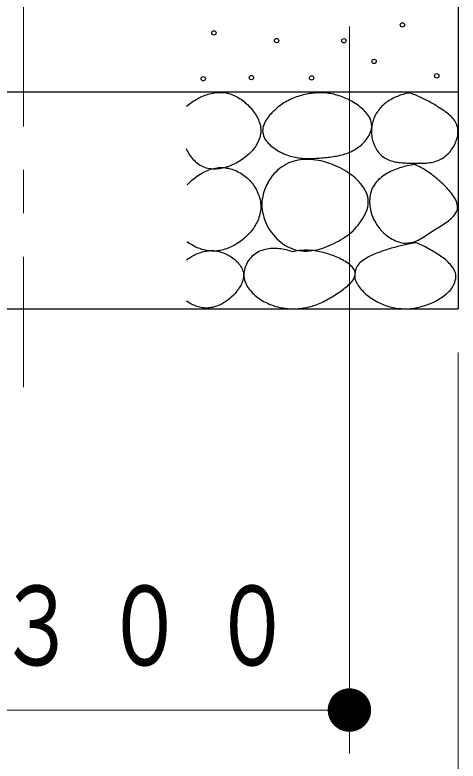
# Model space of a CAD drawing. Units: millimetres on the paper, scale 1:20. Extents: x -365 to 10, y -38 to 257.
# Drawn here: x -155.11 to -144.91, y 76.03 to 93.21 of the extents above; entities that cross this region are included whole.
import ezdxf

# ---------------------------------------------------------------- set-up
doc = ezdxf.new("R2010")
doc.units = ezdxf.units.MM
doc.linetypes.add('USER2', pattern=[6, 3, -1, 1, -1])
doc.layers.add('LY_1', color=7, linetype='Continuous', lineweight=13)
doc.styles.add('ＭＳ ゴシック', font='')
doc.styles.get('ＭＳ ゴシック').set_extended_font_data('MS Gothic')

# ---------------------------------------------------------------- blocks, each defined once
blk = doc.blocks.new('filled_dot')
at = {"color": 0, "linetype": 'Continuous', "lineweight": -2, "const_width": 1.25}
blk.add_lwpolyline([(-0.625, 0, 1), (0.625, 0, 1)], format="xyb", close=True, dxfattribs=at)

msp = doc.modelspace()

# ---------------------------------------------------------------- linework, layer by layer
at = {"layer": 'LY_1', "linetype": 'USER2'}
msp.add_line((-154.911, 84.643), (-154.911, 110.942), dxfattribs=at)
at = {"layer": 'LY_1', "lineweight": 25}
for p, q in [((-144.911, 93.942), (-144.911, 86.442)), ((-164.911, 91.442), (-144.911, 91.442)), ((-164.911, 86.442), (-144.911, 86.442))]:
    msp.add_line(p, q, dxfattribs=at)
at = {"layer": 'LY_1'}
for p, q in [((-147.411, 92.942), (-147.411, 76.209)), ((-144.911, 85.442), (-144.911, 67.186)), ((-147.411, 77.209), (-162.411, 77.209))]:
    msp.add_line(p, q, dxfattribs=at)
at = {"layer": 'LY_1', "lineweight": 25}
for centre in [(-146.192, 92.98), (-150.532, 92.795), (-149.086, 92.619), (-147.539, 92.616), (-146.842, 92.14), (-150.775, 91.741), (-149.667, 91.768), (-148.283, 91.76), (-145.4, 91.808)]:
    msp.add_circle(centre, 0.05, dxfattribs=at)
for points, knots in [([(-151.161, 91.107), (-151.122, 91.139), (-151.082, 91.171), (-151.04, 91.2), (-150.998, 91.229), (-150.954, 91.256), (-150.909, 91.281), (-150.865, 91.305), (-150.818, 91.327), (-150.771, 91.346), (-150.724, 91.366), (-150.675, 91.383), (-150.626, 91.395), (-150.577, 91.408), (-150.526, 91.418), (-150.475, 91.423), (-150.425, 91.428), (-150.373, 91.43), (-150.322, 91.425), (-150.272, 91.421), (-150.221, 91.411), (-150.172, 91.396), (-150.123, 91.382), (-150.075, 91.362), (-150.03, 91.34), (-149.984, 91.317), (-149.94, 91.29), (-149.898, 91.261), (-149.857, 91.232), (-149.817, 91.199), (-149.779, 91.165), (-149.741, 91.131), (-149.705, 91.094), (-149.672, 91.055), (-149.639, 91.016), (-149.608, 90.976), (-149.58, 90.933), (-149.552, 90.89), (-149.527, 90.845), (-149.507, 90.798), (-149.487, 90.752), (-149.47, 90.702), (-149.461, 90.652), (-149.452, 90.603), (-149.448, 90.55), (-149.452, 90.5), (-149.457, 90.45), (-149.47, 90.399), (-149.487, 90.351), (-149.504, 90.303), (-149.528, 90.257), (-149.555, 90.214), (-149.581, 90.17), (-149.613, 90.13), (-149.646, 90.091), (-149.68, 90.052), (-149.716, 90.016), (-149.755, 89.983), (-149.793, 89.949), (-149.833, 89.917), (-149.875, 89.888), (-149.917, 89.859), (-149.961, 89.832), (-150.006, 89.808), (-150.051, 89.784), (-150.097, 89.761), (-150.144, 89.742), (-150.191, 89.723), (-150.24, 89.706), (-150.289, 89.693), (-150.339, 89.68), (-150.389, 89.67), (-150.44, 89.665), (-150.49, 89.66), (-150.543, 89.659), (-150.593, 89.664), (-150.643, 89.67), (-150.695, 89.68), (-150.742, 89.697), (-150.79, 89.714), (-150.836, 89.739), (-150.877, 89.768), (-150.919, 89.797), (-150.957, 89.833), (-150.992, 89.87), (-151.026, 89.907), (-151.057, 89.949), (-151.086, 89.991), (-151.114, 90.033), (-151.138, 90.079), (-151.161, 90.124)], [0, 0, 0, 0, 1, 1, 1, 2, 2, 2, 3, 3, 3, 4, 4, 4, 5, 5, 5, 6, 6, 6, 7, 7, 7, 8, 8, 8, 9, 9, 9, 10, 10, 10, 11, 11, 11, 12, 12, 12, 13, 13, 13, 14, 14, 14, 15, 15, 15, 16, 16, 16, 17, 17, 17, 18, 18, 18, 19, 19, 19, 20, 20, 20, 21, 21, 21, 22, 22, 22, 23, 23, 23, 24, 24, 24, 25, 25, 25, 26, 26, 26, 27, 27, 27, 28, 28, 28, 29, 29, 29, 30, 30, 30, 30]), ([(-148.005, 91.416), (-147.952, 91.412), (-147.899, 91.408), (-147.847, 91.399), (-147.794, 91.39), (-147.742, 91.378), (-147.692, 91.363), (-147.641, 91.348), (-147.591, 91.33), (-147.542, 91.309), (-147.493, 91.289), (-147.445, 91.266), (-147.398, 91.241), (-147.351, 91.216), (-147.305, 91.189), (-147.261, 91.16), (-147.217, 91.13), (-147.174, 91.099), (-147.134, 91.064), (-147.094, 91.03), (-147.054, 90.993), (-147.021, 90.952), (-146.988, 90.911), (-146.955, 90.866), (-146.934, 90.819), (-146.914, 90.771), (-146.898, 90.717), (-146.897, 90.665), (-146.895, 90.614), (-146.908, 90.559), (-146.926, 90.51), (-146.943, 90.46), (-146.971, 90.413), (-147.001, 90.37), (-147.031, 90.326), (-147.066, 90.285), (-147.104, 90.248), (-147.142, 90.211), (-147.183, 90.177), (-147.227, 90.147), (-147.27, 90.117), (-147.317, 90.091), (-147.365, 90.068), (-147.413, 90.045), (-147.463, 90.027), (-147.513, 90.01), (-147.563, 89.994), (-147.615, 89.981), (-147.667, 89.97), (-147.719, 89.959), (-147.771, 89.95), (-147.824, 89.943), (-147.877, 89.936), (-147.929, 89.93), (-147.982, 89.925), (-148.035, 89.92), (-148.088, 89.917), (-148.141, 89.913), (-148.194, 89.91), (-148.247, 89.907), (-148.3, 89.906), (-148.353, 89.905), (-148.407, 89.905), (-148.459, 89.908), (-148.512, 89.911), (-148.565, 89.916), (-148.618, 89.925), (-148.67, 89.934), (-148.722, 89.945), (-148.773, 89.961), (-148.824, 89.976), (-148.874, 89.994), (-148.922, 90.016), (-148.971, 90.037), (-149.018, 90.061), (-149.064, 90.089), (-149.109, 90.116), (-149.154, 90.146), (-149.194, 90.179), (-149.235, 90.213), (-149.276, 90.249), (-149.308, 90.291), (-149.34, 90.332), (-149.373, 90.378), (-149.389, 90.427), (-149.406, 90.475), (-149.413, 90.532), (-149.408, 90.583), (-149.403, 90.634), (-149.382, 90.687), (-149.359, 90.734), (-149.337, 90.781), (-149.305, 90.826), (-149.273, 90.868), (-149.241, 90.91), (-149.205, 90.949), (-149.167, 90.986), (-149.129, 91.023), (-149.089, 91.059), (-149.048, 91.091), (-149.006, 91.124), (-148.962, 91.155), (-148.918, 91.183), (-148.873, 91.211), (-148.826, 91.237), (-148.778, 91.26), (-148.73, 91.283), (-148.681, 91.304), (-148.631, 91.322), (-148.581, 91.339), (-148.53, 91.355), (-148.479, 91.367), (-148.427, 91.38), (-148.375, 91.39), (-148.323, 91.398), (-148.27, 91.406), (-148.217, 91.411), (-148.164, 91.414), (-148.111, 91.417), (-148.058, 91.417), (-148.005, 91.416)], [0, 0, 0, 0, 1, 1, 1, 2, 2, 2, 3, 3, 3, 4, 4, 4, 5, 5, 5, 6, 6, 6, 7, 7, 7, 8, 8, 8, 9, 9, 9, 10, 10, 10, 11, 11, 11, 12, 12, 12, 13, 13, 13, 14, 14, 14, 15, 15, 15, 16, 16, 16, 17, 17, 17, 18, 18, 18, 19, 19, 19, 20, 20, 20, 21, 21, 21, 22, 22, 22, 23, 23, 23, 24, 24, 24, 25, 25, 25, 26, 26, 26, 27, 27, 27, 28, 28, 28, 29, 29, 29, 30, 30, 30, 31, 31, 31, 32, 32, 32, 33, 33, 33, 34, 34, 34, 35, 35, 35, 36, 36, 36, 37, 37, 37, 38, 38, 38, 39, 39, 39, 40, 40, 40, 40]), ([(-146.034, 91.412), (-145.989, 91.398), (-145.943, 91.384), (-145.899, 91.367), (-145.855, 91.351), (-145.811, 91.332), (-145.768, 91.312), (-145.725, 91.293), (-145.683, 91.271), (-145.641, 91.249), (-145.599, 91.227), (-145.558, 91.204), (-145.517, 91.18), (-145.476, 91.157), (-145.435, 91.132), (-145.395, 91.108), (-145.355, 91.083), (-145.314, 91.058), (-145.275, 91.032), (-145.236, 91.005), (-145.197, 90.979), (-145.16, 90.949), (-145.123, 90.92), (-145.086, 90.889), (-145.055, 90.854), (-145.023, 90.82), (-144.991, 90.782), (-144.969, 90.742), (-144.946, 90.701), (-144.928, 90.655), (-144.919, 90.61), (-144.91, 90.564), (-144.91, 90.515), (-144.915, 90.468), (-144.919, 90.422), (-144.931, 90.375), (-144.946, 90.33), (-144.961, 90.285), (-144.98, 90.242), (-145.003, 90.2), (-145.025, 90.159), (-145.051, 90.119), (-145.08, 90.082), (-145.109, 90.044), (-145.142, 90.009), (-145.177, 89.978), (-145.212, 89.947), (-145.251, 89.919), (-145.292, 89.896), (-145.333, 89.873), (-145.378, 89.855), (-145.423, 89.841), (-145.468, 89.826), (-145.515, 89.817), (-145.561, 89.81), (-145.608, 89.802), (-145.655, 89.799), (-145.702, 89.797), (-145.75, 89.794), (-145.797, 89.794), (-145.844, 89.794), (-145.892, 89.794), (-145.939, 89.795), (-145.986, 89.796), (-146.033, 89.798), (-146.081, 89.799), (-146.128, 89.802), (-146.175, 89.804), (-146.223, 89.807), (-146.269, 89.814), (-146.316, 89.82), (-146.363, 89.827), (-146.409, 89.84), (-146.454, 89.852), (-146.5, 89.866), (-146.542, 89.887), (-146.585, 89.907), (-146.626, 89.933), (-146.662, 89.963), (-146.698, 89.993), (-146.73, 90.029), (-146.758, 90.067), (-146.786, 90.104), (-146.809, 90.147), (-146.829, 90.189), (-146.849, 90.232), (-146.865, 90.277), (-146.877, 90.323), (-146.889, 90.368), (-146.898, 90.415), (-146.902, 90.462), (-146.906, 90.509), (-146.906, 90.557), (-146.902, 90.604), (-146.898, 90.651), (-146.889, 90.698), (-146.876, 90.743), (-146.863, 90.788), (-146.846, 90.833), (-146.826, 90.876), (-146.805, 90.918), (-146.781, 90.959), (-146.753, 90.998), (-146.726, 91.036), (-146.695, 91.072), (-146.662, 91.106), (-146.628, 91.139), (-146.592, 91.17), (-146.554, 91.198), (-146.516, 91.226), (-146.476, 91.251), (-146.434, 91.274), (-146.393, 91.297), (-146.35, 91.317), (-146.306, 91.335), (-146.263, 91.353), (-146.218, 91.368), (-146.172, 91.381), (-146.127, 91.394), (-146.08, 91.403), (-146.034, 91.412)], [0, 0, 0, 0, 1, 1, 1, 2, 2, 2, 3, 3, 3, 4, 4, 4, 5, 5, 5, 6, 6, 6, 7, 7, 7, 8, 8, 8, 9, 9, 9, 10, 10, 10, 11, 11, 11, 12, 12, 12, 13, 13, 13, 14, 14, 14, 15, 15, 15, 16, 16, 16, 17, 17, 17, 18, 18, 18, 19, 19, 19, 20, 20, 20, 21, 21, 21, 22, 22, 22, 23, 23, 23, 24, 24, 24, 25, 25, 25, 26, 26, 26, 27, 27, 27, 28, 28, 28, 29, 29, 29, 30, 30, 30, 31, 31, 31, 32, 32, 32, 33, 33, 33, 34, 34, 34, 35, 35, 35, 36, 36, 36, 37, 37, 37, 38, 38, 38, 39, 39, 39, 40, 40, 40, 40]), ([(-147.37, 88.2), (-147.434, 88.154), (-147.498, 88.107), (-147.564, 88.066), (-147.631, 88.024), (-147.7, 87.984), (-147.77, 87.949), (-147.84, 87.915), (-147.913, 87.882), (-147.987, 87.856), (-148.061, 87.83), (-148.137, 87.807), (-148.215, 87.794), (-148.292, 87.78), (-148.372, 87.771), (-148.45, 87.774), (-148.528, 87.777), (-148.608, 87.789), (-148.682, 87.812), (-148.757, 87.835), (-148.829, 87.871), (-148.896, 87.912), (-148.962, 87.953), (-149.025, 88.004), (-149.081, 88.058), (-149.137, 88.113), (-149.188, 88.175), (-149.232, 88.239), (-149.276, 88.304), (-149.315, 88.374), (-149.345, 88.447), (-149.375, 88.519), (-149.399, 88.596), (-149.412, 88.673), (-149.425, 88.75), (-149.429, 88.83), (-149.424, 88.908), (-149.418, 88.986), (-149.402, 89.065), (-149.379, 89.14), (-149.356, 89.214), (-149.323, 89.288), (-149.285, 89.356), (-149.247, 89.424), (-149.201, 89.49), (-149.149, 89.549), (-149.097, 89.607), (-149.038, 89.662), (-148.974, 89.707), (-148.91, 89.752), (-148.838, 89.789), (-148.766, 89.817), (-148.693, 89.845), (-148.614, 89.863), (-148.537, 89.874), (-148.459, 89.884), (-148.379, 89.885), (-148.301, 89.881), (-148.222, 89.877), (-148.144, 89.864), (-148.067, 89.848), (-147.99, 89.831), (-147.914, 89.808), (-147.84, 89.781), (-147.767, 89.754), (-147.694, 89.723), (-147.624, 89.687), (-147.554, 89.651), (-147.485, 89.611), (-147.421, 89.566), (-147.356, 89.522), (-147.293, 89.473), (-147.237, 89.418), (-147.181, 89.363), (-147.126, 89.304), (-147.085, 89.238), (-147.044, 89.172), (-147.006, 89.097), (-146.99, 89.023), (-146.975, 88.948), (-146.976, 88.864), (-146.99, 88.788), (-147.005, 88.713), (-147.041, 88.638), (-147.078, 88.569), (-147.114, 88.501), (-147.162, 88.436), (-147.211, 88.374), (-147.259, 88.313), (-147.315, 88.256), (-147.37, 88.2)], [0, 0, 0, 0, 1, 1, 1, 2, 2, 2, 3, 3, 3, 4, 4, 4, 5, 5, 5, 6, 6, 6, 7, 7, 7, 8, 8, 8, 9, 9, 9, 10, 10, 10, 11, 11, 11, 12, 12, 12, 13, 13, 13, 14, 14, 14, 15, 15, 15, 16, 16, 16, 17, 17, 17, 18, 18, 18, 19, 19, 19, 20, 20, 20, 21, 21, 21, 22, 22, 22, 23, 23, 23, 24, 24, 24, 25, 25, 25, 26, 26, 26, 27, 27, 27, 28, 28, 28, 29, 29, 29, 30, 30, 30, 30]), ([(-151.145, 89.301), (-151.11, 89.337), (-151.074, 89.373), (-151.035, 89.407), (-150.997, 89.44), (-150.957, 89.472), (-150.915, 89.501), (-150.873, 89.53), (-150.829, 89.558), (-150.784, 89.581), (-150.739, 89.605), (-150.693, 89.627), (-150.645, 89.644), (-150.597, 89.661), (-150.547, 89.676), (-150.497, 89.684), (-150.447, 89.693), (-150.396, 89.698), (-150.345, 89.697), (-150.294, 89.696), (-150.243, 89.689), (-150.193, 89.679), (-150.143, 89.668), (-150.094, 89.653), (-150.047, 89.633), (-150, 89.614), (-149.954, 89.591), (-149.911, 89.564), (-149.867, 89.538), (-149.825, 89.508), (-149.787, 89.475), (-149.748, 89.442), (-149.711, 89.405), (-149.678, 89.367), (-149.645, 89.328), (-149.614, 89.287), (-149.587, 89.244), (-149.56, 89.201), (-149.536, 89.155), (-149.516, 89.108), (-149.497, 89.061), (-149.48, 89.012), (-149.469, 88.963), (-149.458, 88.913), (-149.451, 88.862), (-149.45, 88.811), (-149.45, 88.76), (-149.454, 88.709), (-149.464, 88.659), (-149.473, 88.609), (-149.489, 88.559), (-149.507, 88.512), (-149.525, 88.465), (-149.548, 88.419), (-149.574, 88.375), (-149.599, 88.331), (-149.629, 88.288), (-149.66, 88.248), (-149.691, 88.208), (-149.726, 88.17), (-149.762, 88.134), (-149.797, 88.097), (-149.836, 88.063), (-149.876, 88.032), (-149.915, 88), (-149.957, 87.97), (-150.001, 87.943), (-150.044, 87.916), (-150.089, 87.892), (-150.135, 87.87), (-150.182, 87.849), (-150.229, 87.83), (-150.278, 87.816), (-150.327, 87.801), (-150.377, 87.789), (-150.427, 87.782), (-150.478, 87.775), (-150.529, 87.772), (-150.58, 87.774), (-150.631, 87.776), (-150.682, 87.782), (-150.732, 87.793), (-150.782, 87.804), (-150.831, 87.819), (-150.878, 87.838), (-150.926, 87.856), (-150.972, 87.878), (-151.017, 87.903), (-151.061, 87.928), (-151.103, 87.957), (-151.145, 87.986)], [0, 0, 0, 0, 1, 1, 1, 2, 2, 2, 3, 3, 3, 4, 4, 4, 5, 5, 5, 6, 6, 6, 7, 7, 7, 8, 8, 8, 9, 9, 9, 10, 10, 10, 11, 11, 11, 12, 12, 12, 13, 13, 13, 14, 14, 14, 15, 15, 15, 16, 16, 16, 17, 17, 17, 18, 18, 18, 19, 19, 19, 20, 20, 20, 21, 21, 21, 22, 22, 22, 23, 23, 23, 24, 24, 24, 25, 25, 25, 26, 26, 26, 27, 27, 27, 28, 28, 28, 29, 29, 29, 30, 30, 30, 30]), ([(-145.907, 89.764), (-145.857, 89.741), (-145.806, 89.718), (-145.757, 89.692), (-145.709, 89.666), (-145.661, 89.637), (-145.615, 89.606), (-145.569, 89.575), (-145.525, 89.542), (-145.481, 89.508), (-145.437, 89.474), (-145.395, 89.439), (-145.353, 89.402), (-145.311, 89.366), (-145.27, 89.329), (-145.231, 89.29), (-145.191, 89.251), (-145.152, 89.212), (-145.116, 89.17), (-145.08, 89.128), (-145.044, 89.085), (-145.015, 89.038), (-144.985, 88.992), (-144.954, 88.943), (-144.939, 88.891), (-144.925, 88.839), (-144.915, 88.779), (-144.926, 88.727), (-144.938, 88.676), (-144.973, 88.627), (-145.007, 88.585), (-145.042, 88.542), (-145.088, 88.508), (-145.131, 88.474), (-145.175, 88.44), (-145.222, 88.41), (-145.268, 88.38), (-145.314, 88.349), (-145.361, 88.32), (-145.408, 88.29), (-145.454, 88.26), (-145.5, 88.229), (-145.547, 88.199), (-145.593, 88.169), (-145.639, 88.137), (-145.686, 88.109), (-145.733, 88.08), (-145.781, 88.051), (-145.831, 88.028), (-145.881, 88.006), (-145.934, 87.983), (-145.987, 87.972), (-146.041, 87.961), (-146.098, 87.956), (-146.152, 87.96), (-146.207, 87.964), (-146.262, 87.979), (-146.314, 87.997), (-146.365, 88.016), (-146.415, 88.042), (-146.462, 88.07), (-146.509, 88.099), (-146.554, 88.133), (-146.596, 88.169), (-146.637, 88.205), (-146.676, 88.246), (-146.712, 88.288), (-146.747, 88.33), (-146.779, 88.376), (-146.807, 88.423), (-146.835, 88.471), (-146.86, 88.521), (-146.88, 88.573), (-146.9, 88.624), (-146.916, 88.678), (-146.927, 88.732), (-146.938, 88.786), (-146.946, 88.841), (-146.947, 88.896), (-146.948, 88.951), (-146.944, 89.008), (-146.934, 89.062), (-146.923, 89.116), (-146.907, 89.17), (-146.884, 89.22), (-146.861, 89.269), (-146.829, 89.317), (-146.795, 89.359), (-146.76, 89.402), (-146.718, 89.44), (-146.675, 89.474), (-146.632, 89.509), (-146.585, 89.539), (-146.537, 89.566), (-146.489, 89.594), (-146.439, 89.617), (-146.388, 89.639), (-146.337, 89.66), (-146.284, 89.679), (-146.231, 89.695), (-146.179, 89.711), (-146.125, 89.725), (-146.071, 89.736), (-146.017, 89.748), (-145.962, 89.756), (-145.907, 89.764)], [0, 0, 0, 0, 1, 1, 1, 2, 2, 2, 3, 3, 3, 4, 4, 4, 5, 5, 5, 6, 6, 6, 7, 7, 7, 8, 8, 8, 9, 9, 9, 10, 10, 10, 11, 11, 11, 12, 12, 12, 13, 13, 13, 14, 14, 14, 15, 15, 15, 16, 16, 16, 17, 17, 17, 18, 18, 18, 19, 19, 19, 20, 20, 20, 21, 21, 21, 22, 22, 22, 23, 23, 23, 24, 24, 24, 25, 25, 25, 26, 26, 26, 27, 27, 27, 28, 28, 28, 29, 29, 29, 30, 30, 30, 31, 31, 31, 32, 32, 32, 33, 33, 33, 34, 34, 34, 35, 35, 35, 35]), ([(-145.866, 87.967), (-145.776, 87.925), (-145.686, 87.882), (-145.599, 87.834), (-145.512, 87.786), (-145.424, 87.737), (-145.343, 87.68), (-145.262, 87.623), (-145.176, 87.566), (-145.112, 87.492), (-145.049, 87.418), (-144.975, 87.328), (-144.962, 87.239), (-144.948, 87.15), (-144.984, 87.039), (-145.03, 86.956), (-145.076, 86.873), (-145.16, 86.804), (-145.237, 86.743), (-145.314, 86.682), (-145.404, 86.633), (-145.494, 86.592), (-145.584, 86.55), (-145.679, 86.517), (-145.775, 86.493), (-145.871, 86.469), (-145.971, 86.453), (-146.07, 86.448), (-146.169, 86.444), (-146.27, 86.449), (-146.367, 86.466), (-146.464, 86.483), (-146.562, 86.513), (-146.653, 86.551), (-146.744, 86.589), (-146.834, 86.637), (-146.914, 86.694), (-146.995, 86.75), (-147.076, 86.815), (-147.138, 86.891), (-147.199, 86.966), (-147.269, 87.058), (-147.284, 87.148), (-147.3, 87.238), (-147.278, 87.351), (-147.231, 87.43), (-147.184, 87.509), (-147.086, 87.567), (-147.003, 87.62), (-146.92, 87.672), (-146.825, 87.709), (-146.732, 87.745), (-146.64, 87.781), (-146.544, 87.81), (-146.449, 87.838), (-146.353, 87.865), (-146.256, 87.888), (-146.159, 87.91), (-146.062, 87.931), (-145.964, 87.949), (-145.866, 87.967)], [0, 0, 0, 0, 1, 1, 1, 2, 2, 2, 3, 3, 3, 4, 4, 4, 5, 5, 5, 6, 6, 6, 7, 7, 7, 8, 8, 8, 9, 9, 9, 10, 10, 10, 11, 11, 11, 12, 12, 12, 13, 13, 13, 14, 14, 14, 15, 15, 15, 16, 16, 16, 17, 17, 17, 18, 18, 18, 19, 19, 19, 20, 20, 20, 20]), ([(-151.161, 87.574), (-151.124, 87.599), (-151.087, 87.624), (-151.048, 87.646), (-151.009, 87.668), (-150.969, 87.689), (-150.928, 87.707), (-150.887, 87.725), (-150.845, 87.741), (-150.802, 87.754), (-150.759, 87.766), (-150.715, 87.775), (-150.671, 87.78), (-150.626, 87.786), (-150.581, 87.787), (-150.536, 87.784), (-150.492, 87.781), (-150.447, 87.773), (-150.404, 87.762), (-150.361, 87.751), (-150.318, 87.735), (-150.277, 87.718), (-150.236, 87.7), (-150.196, 87.679), (-150.158, 87.656), (-150.12, 87.633), (-150.083, 87.606), (-150.049, 87.577), (-150.015, 87.548), (-149.982, 87.517), (-149.954, 87.482), (-149.927, 87.447), (-149.9, 87.409), (-149.882, 87.369), (-149.865, 87.328), (-149.851, 87.283), (-149.847, 87.239), (-149.844, 87.196), (-149.851, 87.149), (-149.862, 87.107), (-149.873, 87.064), (-149.893, 87.022), (-149.914, 86.983), (-149.935, 86.943), (-149.961, 86.906), (-149.987, 86.871), (-150.014, 86.835), (-150.044, 86.801), (-150.075, 86.768), (-150.106, 86.736), (-150.139, 86.705), (-150.173, 86.677), (-150.207, 86.648), (-150.244, 86.621), (-150.281, 86.597), (-150.319, 86.573), (-150.358, 86.551), (-150.399, 86.532), (-150.44, 86.514), (-150.482, 86.498), (-150.525, 86.487), (-150.568, 86.475), (-150.613, 86.467), (-150.658, 86.464), (-150.702, 86.461), (-150.748, 86.463), (-150.792, 86.47), (-150.836, 86.476), (-150.88, 86.488), (-150.922, 86.502), (-150.965, 86.516), (-151.006, 86.534), (-151.046, 86.555), (-151.086, 86.575), (-151.123, 86.599), (-151.161, 86.623)], [0, 0, 0, 0, 1, 1, 1, 2, 2, 2, 3, 3, 3, 4, 4, 4, 5, 5, 5, 6, 6, 6, 7, 7, 7, 8, 8, 8, 9, 9, 9, 10, 10, 10, 11, 11, 11, 12, 12, 12, 13, 13, 13, 14, 14, 14, 15, 15, 15, 16, 16, 16, 17, 17, 17, 18, 18, 18, 19, 19, 19, 20, 20, 20, 21, 21, 21, 22, 22, 22, 23, 23, 23, 24, 24, 24, 25, 25, 25, 25]), ([(-148.721, 87.76), (-148.669, 87.769), (-148.617, 87.778), (-148.565, 87.784), (-148.512, 87.789), (-148.459, 87.792), (-148.406, 87.792), (-148.354, 87.792), (-148.301, 87.789), (-148.248, 87.784), (-148.196, 87.778), (-148.143, 87.77), (-148.092, 87.759), (-148.04, 87.748), (-147.989, 87.735), (-147.938, 87.72), (-147.888, 87.705), (-147.838, 87.688), (-147.788, 87.669), (-147.739, 87.651), (-147.69, 87.631), (-147.642, 87.608), (-147.595, 87.585), (-147.547, 87.561), (-147.503, 87.533), (-147.458, 87.505), (-147.412, 87.475), (-147.376, 87.438), (-147.34, 87.401), (-147.298, 87.357), (-147.285, 87.31), (-147.273, 87.263), (-147.281, 87.203), (-147.299, 87.157), (-147.318, 87.11), (-147.359, 87.069), (-147.394, 87.03), (-147.43, 86.992), (-147.471, 86.958), (-147.513, 86.925), (-147.554, 86.892), (-147.597, 86.862), (-147.641, 86.832), (-147.684, 86.802), (-147.728, 86.773), (-147.773, 86.745), (-147.818, 86.717), (-147.863, 86.69), (-147.909, 86.664), (-147.955, 86.639), (-148.002, 86.614), (-148.05, 86.592), (-148.098, 86.57), (-148.147, 86.549), (-148.197, 86.532), (-148.247, 86.514), (-148.297, 86.499), (-148.349, 86.487), (-148.4, 86.475), (-148.452, 86.465), (-148.504, 86.459), (-148.557, 86.452), (-148.61, 86.448), (-148.662, 86.446), (-148.715, 86.445), (-148.768, 86.446), (-148.821, 86.45), (-148.873, 86.455), (-148.926, 86.461), (-148.978, 86.471), (-149.03, 86.481), (-149.081, 86.493), (-149.132, 86.509), (-149.182, 86.524), (-149.232, 86.542), (-149.28, 86.564), (-149.328, 86.585), (-149.376, 86.609), (-149.421, 86.637), (-149.466, 86.664), (-149.509, 86.694), (-149.55, 86.727), (-149.591, 86.76), (-149.631, 86.796), (-149.666, 86.835), (-149.701, 86.874), (-149.735, 86.916), (-149.762, 86.962), (-149.788, 87.007), (-149.812, 87.056), (-149.825, 87.106), (-149.839, 87.156), (-149.845, 87.211), (-149.842, 87.263), (-149.839, 87.315), (-149.825, 87.368), (-149.807, 87.417), (-149.788, 87.466), (-149.762, 87.513), (-149.732, 87.556), (-149.702, 87.599), (-149.666, 87.64), (-149.627, 87.674), (-149.587, 87.708), (-149.542, 87.738), (-149.495, 87.761), (-149.448, 87.784), (-149.396, 87.8), (-149.345, 87.812), (-149.294, 87.824), (-149.241, 87.83), (-149.188, 87.833), (-149.136, 87.835), (-149.083, 87.833), (-149.03, 87.828), (-148.978, 87.822), (-148.925, 87.814), (-148.874, 87.802), (-148.822, 87.791), (-148.772, 87.776), (-148.721, 87.76)], [0, 0, 0, 0, 1, 1, 1, 2, 2, 2, 3, 3, 3, 4, 4, 4, 5, 5, 5, 6, 6, 6, 7, 7, 7, 8, 8, 8, 9, 9, 9, 10, 10, 10, 11, 11, 11, 12, 12, 12, 13, 13, 13, 14, 14, 14, 15, 15, 15, 16, 16, 16, 17, 17, 17, 18, 18, 18, 19, 19, 19, 20, 20, 20, 21, 21, 21, 22, 22, 22, 23, 23, 23, 24, 24, 24, 25, 25, 25, 26, 26, 26, 27, 27, 27, 28, 28, 28, 29, 29, 29, 30, 30, 30, 31, 31, 31, 32, 32, 32, 33, 33, 33, 34, 34, 34, 35, 35, 35, 36, 36, 36, 37, 37, 37, 38, 38, 38, 39, 39, 39, 40, 40, 40, 40])]:
    msp.add_open_spline(points, degree=3, knots=knots, dxfattribs=at)

# ---------------------------------------------------------------- block references
at = {"layer": 'LY_1', "xscale": 0.4, "yscale": 0.4, "rotation": 180}
msp.add_blockref('filled_dot', (-147.411, 77.209), dxfattribs=at)

# ---------------------------------------------------------------- texts
at = {"layer": 'LY_1', "insert": (-154.911, 78.209), "char_height": 1.833, "attachment_point": 8, "style": 'ＭＳ ゴシック'}
msp.add_mtext('\\T1.32;\\W0.75;300×３００', dxfattribs=at)

doc.saveas('drawing.dxf')
